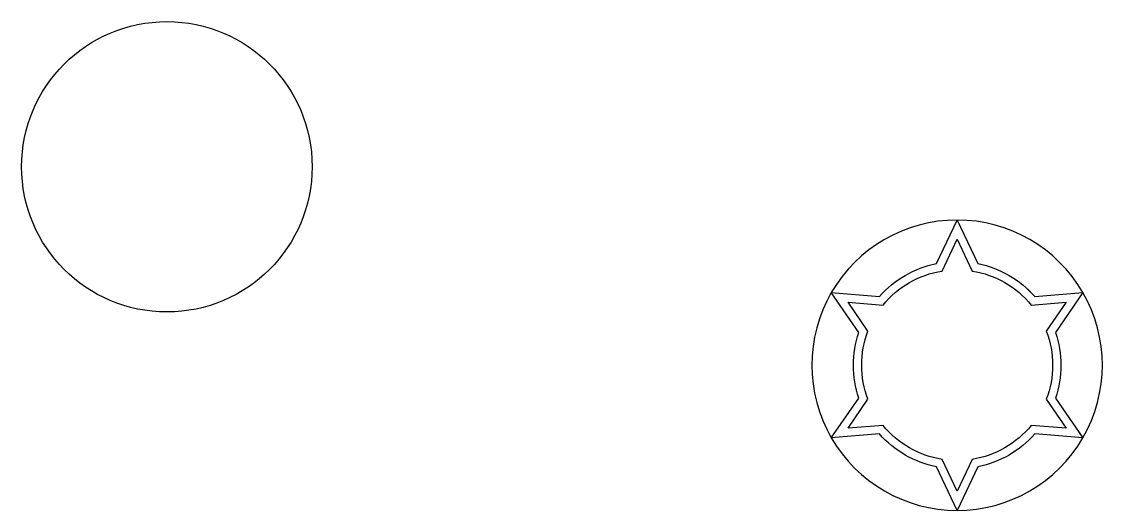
# Model space of a CAD drawing. Extents: x -58 to 203, y 191 to 309.
import ezdxf

# ---------------------------------------------------------------- set-up
doc = ezdxf.new("R2010")
doc.units = 0
doc.layers.get('0').update_dxf_attribs({"linetype": 'CONTINUOUS'})

msp = doc.modelspace()

# ---------------------------------------------------------------- linework, layer by layer
for points in [[(148.91, 242.64, -0.162529), (162.63, 250.56), (167.63, 261.06, 0.267949), (137.31, 243.56)], [(185.48, 240.53), (193.91, 241.23), (189.11, 234.27, -0.184519), (189.11, 217.85), (193.91, 210.89), (185.48, 211.56, -0.184519), (171.26, 203.35), (167.63, 195.71), (163.99, 203.35, -0.184519), (149.77, 211.56), (141.35, 210.89), (146.14, 217.85, -0.184519), (146.14, 234.27), (141.35, 241.23), (149.77, 240.56, -0.184519), (163.99, 248.77), (167.63, 256.41), (171.26, 248.77, -0.185903), (185.48, 240.53, -0.00784)], [(143.91, 218.14, -0.162529), (143.91, 233.98), (137.31, 243.56, 0.267949), (137.31, 208.56)], [(191.34, 233.98, -0.162529), (191.34, 218.14), (197.94, 208.56, 0.267949), (197.94, 243.56)], [(162.63, 201.57, -0.162529), (148.91, 209.48), (137.31, 208.56, 0.267949), (167.63, 191.06)], [(186.34, 209.48, -0.162529), (172.63, 201.57), (167.63, 191.06, 0.267949), (197.94, 208.56)]]:
    msp.add_lwpolyline(points, format="xyb", close=True)
msp.add_lwpolyline([(180.13, 247.71, -0.080735), (186.34, 242.64), (197.94, 243.56, 0.267949), (167.63, 261.06), (172.63, 250.56, -0.162529), (186.34, 242.64, -0.162529)], format="xyb")
msp.add_circle((-22.8, 273.9), 35)

doc.saveas('drawing.dxf')
